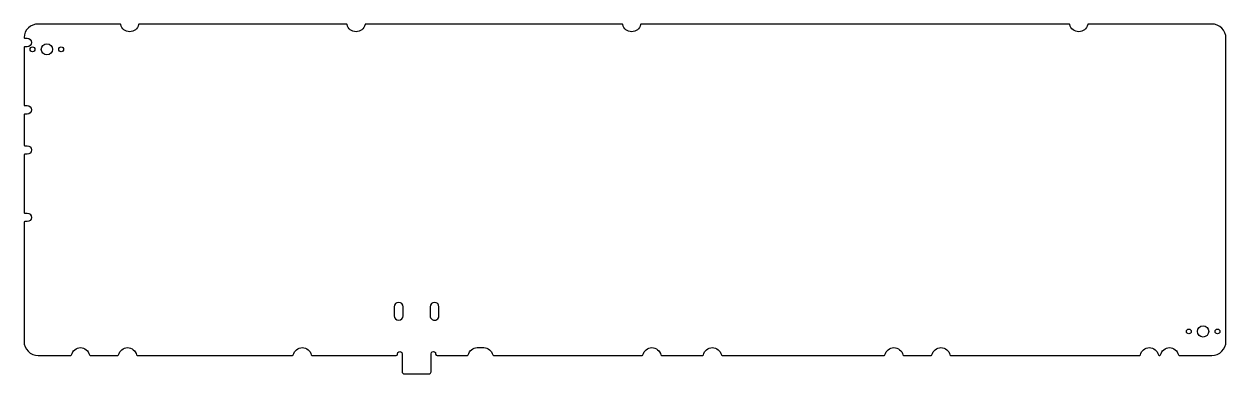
# Model space of a CAD drawing. Header units: millimetres. Extents: x -521 to -95, y 88 to 212.
import ezdxf

# ---------------------------------------------------------------- set-up
doc = ezdxf.new("R2010")
doc.units = ezdxf.units.MM
doc.layers.get('0').update_dxf_attribs({"linetype": 'CONTINUOUS'})

msp = doc.modelspace()

# ---------------------------------------------------------------- linework, layer by layer
for points in [[(-386.94, 89.17, 0.414121), (-386.14, 88.38), (-377.43, 88.38, 0.414027), (-376.63, 89.17), (-376.63, 95.58, -1.000034), (-375.05, 95.58), (-375.05, 95.46, 0.414194), (-374.55, 94.96), (-374.25, 94.96), (-363.76, 94.96, 0.352267), (-363.51, 95.16, -0.352177), (-360.34, 97.71), (-357.99, 97.71, -0.352396), (-354.82, 95.16, 0.35227), (-354.57, 94.96), (-301.87, 94.96, 0.352324), (-301.62, 95.16, -0.804513), (-295.28, 95.16, 0.352324), (-295.03, 94.96), (-280.45, 94.96, 0.35227), (-280.2, 95.16, -0.804357), (-273.85, 95.16, 0.35227), (-273.61, 94.96), (-216.14, 94.96, 0.352267), (-215.9, 95.16, -0.804346), (-209.55, 95.16, 0.352267), (-209.31, 94.96), (-199.48, 94.96, 0.352271), (-199.24, 95.16, -0.804358), (-192.89, 95.16, 0.352271), (-192.65, 94.96), (-125.66, 94.96, 0.352324), (-125.41, 95.16, -0.804513), (-119.06, 95.16, 0.352324), (-118.82, 94.96), (-118.52, 94.96, 0.352308), (-118.28, 95.16, -0.804468), (-111.93, 95.16, 0.352308), (-111.68, 94.96), (-100.11, 94.96, 0.414214), (-95.11, 99.96), (-95.11, 207.45, 0.414219), (-100.11, 212.45), (-143.83, 212.45, 0.35236), (-144.07, 212.25, -0.804632), (-150.42, 212.25, 0.352373), (-150.67, 212.45), (-302.18, 212.44, 0.352291), (-302.43, 212.24, -0.805044), (-308.78, 212.25, 0.352722), (-309.02, 212.45), (-399.81, 212.44, 0.351913), (-400.06, 212.25, -0.803852), (-406.41, 212.25, 0.352267), (-406.65, 212.45), (-480.01, 212.45, 0.352401), (-480.26, 212.25, -0.804729), (-486.61, 212.25, 0.352397), (-486.85, 212.45), (-515.84, 212.45, 0.402378), (-520.84, 207.65, 0.122689), (-520.82, 207.55, 0.288382), (-520.59, 207.41), (-519.75, 207.41, -1), (-519.75, 204.36), (-520.59, 204.36, 0.414214), (-520.84, 204.11), (-520.84, 183.78, 0.414214), (-520.59, 183.53), (-519.75, 183.53, -1), (-519.75, 180.48), (-520.59, 180.48, 0.414214), (-520.84, 180.23), (-520.84, 169.56, 0.414214), (-520.59, 169.31), (-519.75, 169.31, -1), (-519.75, 166.26), (-520.59, 166.26, 0.414214), (-520.84, 166.01), (-520.84, 145.68, 0.414214), (-520.59, 145.43), (-519.75, 145.43, -1), (-519.75, 142.38), (-520.59, 142.38, 0.414214), (-520.84, 142.13), (-520.84, 99.96, 0.414214), (-515.84, 94.96), (-504.27, 94.96, 0.352324), (-504.02, 95.16, -0.804513), (-497.67, 95.16, 0.352324), (-497.43, 94.96), (-487.61, 94.96, 0.352324), (-487.36, 95.16, -0.804513), (-481.01, 95.16, 0.352324), (-480.77, 94.96), (-425.7, 94.96, 0.35227), (-425.46, 95.16, -0.804356), (-419.11, 95.16, 0.352282), (-418.86, 94.96), (-389.33, 94.96), (-389.04, 94.96, 0.414246), (-388.54, 95.46), (-388.54, 95.58, -1.000088), (-386.94, 95.58)], [(-389.73, 109.02, 1), (-386.56, 109.02), (-386.56, 112.19, 1), (-389.73, 112.19)], [(-373.86, 112.19, 1), (-377.03, 112.19), (-377.03, 109.02, 1.000006), (-373.86, 109.02)]]:
    msp.add_lwpolyline(points, format="xyb", close=True)
for centre, radius in [((-512.76, 203.47), 1.99), ((-517.84, 203.47), 0.851), ((-507.68, 203.47), 0.851), ((-108.27, 103.46), 0.851), ((-103.19, 103.46), 1.99), ((-103.19, 103.46), 1.99), ((-98.11, 103.46), 0.851)]:
    msp.add_circle(centre, radius)

doc.saveas('drawing.dxf')
